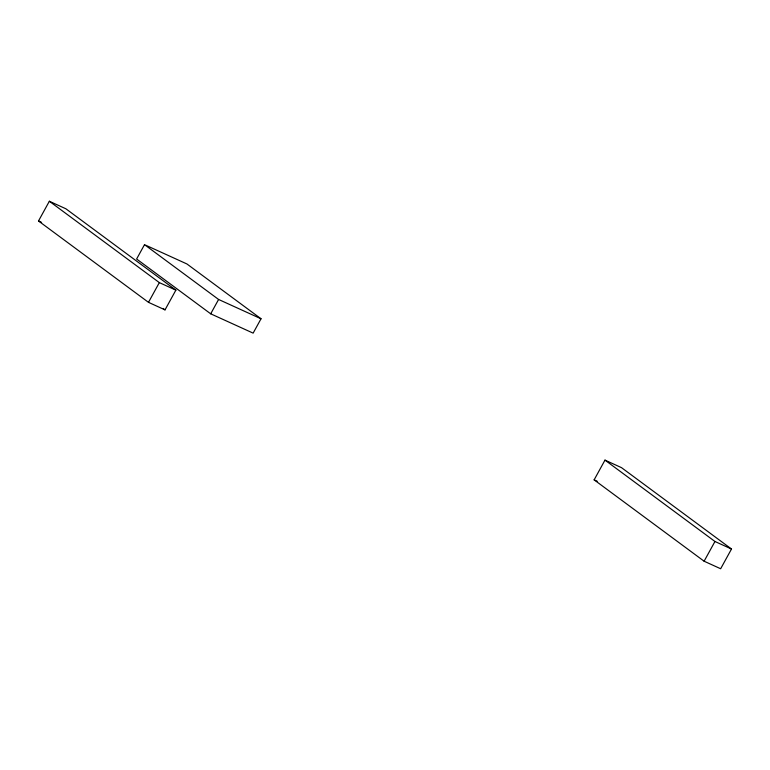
<?xml version="1.0" encoding="UTF-8"?>
<svg xmlns="http://www.w3.org/2000/svg" width="770" height="770" viewBox="0 0 770 770"><rect width="100%" height="100%" fill="white"/><g stroke="black" fill="none" stroke-linecap="round" stroke-linejoin="round"><path stroke-width="1.16" d="M38.5 220.98L49.347 201.249L65.893 208.785L175.868 290.146L165.021 309.877L148.485 302.341L38.5 220.98L41.599 222.395M144.51 244.658L136.617 259.009L210.701 313.814L253.138 333.131L261.03 318.78L186.946 263.975L144.51 244.658L218.593 299.463L261.03 318.78M148.485 302.341L159.332 282.609L49.347 201.249M210.701 313.814L218.593 299.463M594.132 479.854L604.979 460.123L621.515 467.659L731.5 549.02L720.653 568.751L704.107 561.215L594.132 479.854L597.231 481.269M704.107 561.215L714.955 541.483L604.979 460.123M159.332 282.609L175.868 290.146M714.955 541.483L731.5 549.02M163.096 308.443L165.021 309.877"/></g></svg>
